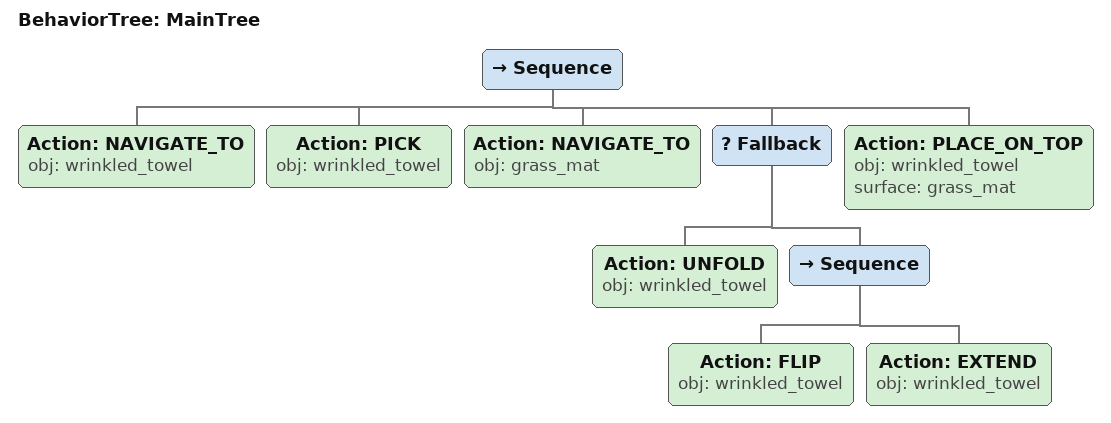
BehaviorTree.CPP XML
<root main_tree_to_execute="MainTree">
  <BehaviorTree ID="MainTree">
    <Sequence>
      <!-- Navigate to wrinkled_towel -->
      <Action ID="NAVIGATE_TO" obj="wrinkled_towel" />
      <!-- Pick wrinkled_towel -->
      <Action ID="PICK" obj="wrinkled_towel" />
      <!-- Navigate to grass_mat -->
      <Action ID="NAVIGATE_TO" obj="grass_mat" />
      <!-- Fallback: if UNFOLD wrinkled_towel fails, try FLIP to reposition -->
      <Fallback>
        <!-- Unfold wrinkled_towel -->
        <Action ID="UNFOLD" obj="wrinkled_towel" />
        <Sequence>
          <!-- Return wrinkled_towel upright (flip) -->
          <Action ID="FLIP" obj="wrinkled_towel" />
          <!-- Unfold wrinkled_towel -->
          <Action ID="EXTEND" obj="wrinkled_towel" />
        </Sequence>
      </Fallback>
      <!-- Place on grass_mat -->
      <Action ID="PLACE_ON_TOP" obj="wrinkled_towel" surface="grass_mat" />
    </Sequence>
  </BehaviorTree>
</root>
